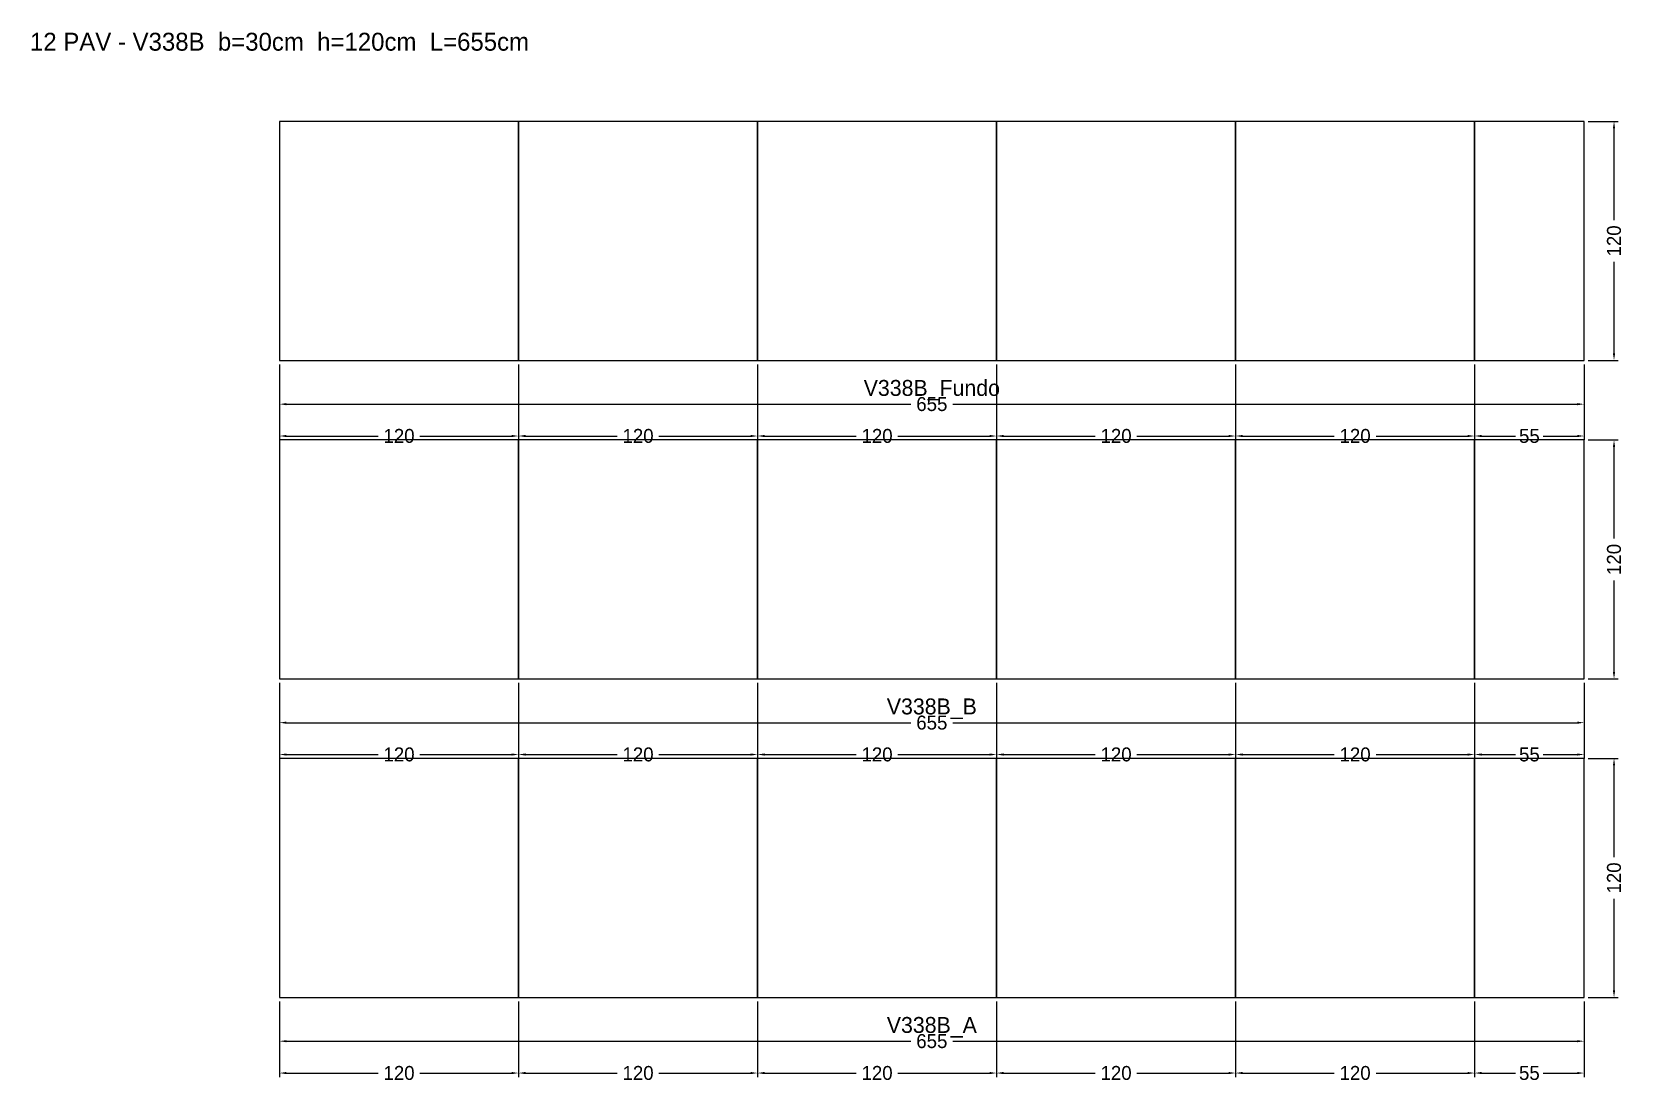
# Model space of a CAD drawing. Header units: metres. Extents: x -124 to 675, y -43 to 485.
import ezdxf

# ---------------------------------------------------------------- set-up
doc = ezdxf.new("R2010")
doc.units = ezdxf.units.M
for name, color, linetype in [('COTA', 3, 'Continuous'), ('NOMENCLATURA', 2, 'Continuous'), ('Paineis', 7, 'Continuous'), ('Texto Secao', 2, 'Continuous')]:
    doc.layers.add(name, color=color, linetype=linetype)
doc.dimstyles.new('COTA_VIG', dxfattribs={"dimtxt": 7, "dimasz": 3.5, "dimexe": 2, "dimexo": 2, "dimgap": 1.5, "dimtad": 1, "dimdec": 1, "dimcen": 2.5, "dimclrd": 3, "dimclre": 3, "dimclrt": 3, "dimazin": 3, "dimtfac": 1, "dimtmove": 0, "dimatfit": 3})

# ---------------------------------------------------------------- blocks, each defined once
blk = doc.blocks.new('_CLOSEDFILLED')
at = {"color": 0, "linetype": 'BYBLOCK'}
blk.add_solid([(-1, 0.16), (0, 0), (-1, -0.16)], dxfattribs=at)
blk = doc.blocks.new('*D1')
at = {"color": 3}
for p, q in [((0, -2), (0, -24)), ((655, -2), (655, -24)), ((3.5, -22), (317, -22)), ((338, -22), (651.5, -22))]:
    blk.add_line(p, q, dxfattribs=at)
at = {"layer": 'Defpoints'}
for p in [(0, 0), (655, 0), (0, -22)]:
    blk.add_point(p, dxfattribs=at)
at = {"layer": 'COTA', "color": 3, "xscale": 3.5, "yscale": 3.5, "rotation": 180}
blk.add_blockref('_CLOSEDFILLED', (0, -22), dxfattribs=at)
at = {"layer": 'COTA', "color": 3, "xscale": 3.5, "yscale": 3.5}
blk.add_blockref('_CLOSEDFILLED', (655, -22), dxfattribs=at)
at = {"layer": 'COTA', "color": 3, "insert": (327.5, -22), "char_height": 7, "attachment_point": 5}
blk.add_mtext('655', dxfattribs=at)
blk = doc.blocks.new('*D2')
at = {"color": 3}
for p, q in [((0, -2), (0, -40)), ((120, -2), (120, -40)), ((3.5, -38), (49.5, -38)), ((70.5, -38), (116.5, -38))]:
    blk.add_line(p, q, dxfattribs=at)
at = {"layer": 'Defpoints'}
for p in [(0, 0), (120, 0), (0, -38)]:
    blk.add_point(p, dxfattribs=at)
at = {"layer": 'COTA', "color": 3, "xscale": 3.5, "yscale": 3.5, "rotation": 180}
blk.add_blockref('_CLOSEDFILLED', (0, -38), dxfattribs=at)
at = {"layer": 'COTA', "color": 3, "xscale": 3.5, "yscale": 3.5}
blk.add_blockref('_CLOSEDFILLED', (120, -38), dxfattribs=at)
at = {"layer": 'COTA', "color": 3, "insert": (60, -38), "char_height": 7, "attachment_point": 5}
blk.add_mtext('120', dxfattribs=at)
blk = doc.blocks.new('*D3')
at = {"color": 3}
for p, q in [((120, -2), (120, -40)), ((240, -2), (240, -40)), ((123.5, -38), (169.5, -38)), ((190.5, -38), (236.5, -38))]:
    blk.add_line(p, q, dxfattribs=at)
at = {"layer": 'Defpoints'}
for p in [(120, 0), (240, 0), (120, -38)]:
    blk.add_point(p, dxfattribs=at)
at = {"layer": 'COTA', "color": 3, "xscale": 3.5, "yscale": 3.5, "rotation": 180}
blk.add_blockref('_CLOSEDFILLED', (120, -38), dxfattribs=at)
at = {"layer": 'COTA', "color": 3, "xscale": 3.5, "yscale": 3.5}
blk.add_blockref('_CLOSEDFILLED', (240, -38), dxfattribs=at)
at = {"layer": 'COTA', "color": 3, "insert": (180, -38), "char_height": 7, "attachment_point": 5}
blk.add_mtext('120', dxfattribs=at)
blk = doc.blocks.new('*D4')
at = {"color": 3}
for p, q in [((240, -2), (240, -40)), ((360, -2), (360, -40)), ((243.5, -38), (289.5, -38)), ((310.5, -38), (356.5, -38))]:
    blk.add_line(p, q, dxfattribs=at)
at = {"layer": 'Defpoints'}
for p in [(240, 0), (360, 0), (240, -38)]:
    blk.add_point(p, dxfattribs=at)
at = {"layer": 'COTA', "color": 3, "xscale": 3.5, "yscale": 3.5, "rotation": 180}
blk.add_blockref('_CLOSEDFILLED', (240, -38), dxfattribs=at)
at = {"layer": 'COTA', "color": 3, "xscale": 3.5, "yscale": 3.5}
blk.add_blockref('_CLOSEDFILLED', (360, -38), dxfattribs=at)
at = {"layer": 'COTA', "color": 3, "insert": (300, -38), "char_height": 7, "attachment_point": 5}
blk.add_mtext('120', dxfattribs=at)
blk = doc.blocks.new('*D5')
at = {"color": 3}
for p, q in [((360, -2), (360, -40)), ((480, -2), (480, -40)), ((363.5, -38), (409.5, -38)), ((430.5, -38), (476.5, -38))]:
    blk.add_line(p, q, dxfattribs=at)
at = {"layer": 'Defpoints'}
for p in [(360, 0), (480, 0), (360, -38)]:
    blk.add_point(p, dxfattribs=at)
at = {"layer": 'COTA', "color": 3, "xscale": 3.5, "yscale": 3.5, "rotation": 180}
blk.add_blockref('_CLOSEDFILLED', (360, -38), dxfattribs=at)
at = {"layer": 'COTA', "color": 3, "xscale": 3.5, "yscale": 3.5}
blk.add_blockref('_CLOSEDFILLED', (480, -38), dxfattribs=at)
at = {"layer": 'COTA', "color": 3, "insert": (420, -38), "char_height": 7, "attachment_point": 5}
blk.add_mtext('120', dxfattribs=at)
blk = doc.blocks.new('*D6')
at = {"color": 3}
for p, q in [((480, -2), (480, -40)), ((600, -2), (600, -40)), ((483.5, -38), (529.5, -38)), ((550.5, -38), (596.5, -38))]:
    blk.add_line(p, q, dxfattribs=at)
at = {"layer": 'Defpoints'}
for p in [(480, 0), (600, 0), (480, -38)]:
    blk.add_point(p, dxfattribs=at)
at = {"layer": 'COTA', "color": 3, "xscale": 3.5, "yscale": 3.5, "rotation": 180}
blk.add_blockref('_CLOSEDFILLED', (480, -38), dxfattribs=at)
at = {"layer": 'COTA', "color": 3, "xscale": 3.5, "yscale": 3.5}
blk.add_blockref('_CLOSEDFILLED', (600, -38), dxfattribs=at)
at = {"layer": 'COTA', "color": 3, "insert": (540, -38), "char_height": 7, "attachment_point": 5}
blk.add_mtext('120', dxfattribs=at)
blk = doc.blocks.new('*D7')
at = {"color": 3}
for p, q in [((600, -2), (600, -40)), ((655, -2), (655, -40)), ((603.5, -38), (620.5, -38)), ((634.5, -38), (651.5, -38))]:
    blk.add_line(p, q, dxfattribs=at)
at = {"layer": 'Defpoints'}
for p in [(600, 0), (655, 0), (600, -38)]:
    blk.add_point(p, dxfattribs=at)
at = {"layer": 'COTA', "color": 3, "xscale": 3.5, "yscale": 3.5, "rotation": 180}
blk.add_blockref('_CLOSEDFILLED', (600, -38), dxfattribs=at)
at = {"layer": 'COTA', "color": 3, "xscale": 3.5, "yscale": 3.5}
blk.add_blockref('_CLOSEDFILLED', (655, -38), dxfattribs=at)
at = {"layer": 'COTA', "color": 3, "insert": (627.5, -38), "char_height": 7, "attachment_point": 5}
blk.add_mtext('55', dxfattribs=at)
blk = doc.blocks.new('*D8')
at = {"color": 3}
for p, q in [((657, 120), (672, 120)), ((670, 70.5), (670, 116.5)), ((670, 3.5), (670, 49.5)), ((657, 0), (672, 0))]:
    blk.add_line(p, q, dxfattribs=at)
at = {"layer": 'Defpoints'}
for p in [(655, 120), (655, 0), (670, 0)]:
    blk.add_point(p, dxfattribs=at)
at = {"layer": 'COTA', "color": 3, "xscale": 3.5, "yscale": 3.5}
for p, rotation in [((670, 120), 90), ((670, 0), 270)]:
    blk.add_blockref('_CLOSEDFILLED', p, dxfattribs=dict(at, rotation=rotation))
at = {"layer": 'COTA', "color": 3, "insert": (670, 60), "char_height": 7, "attachment_point": 5, "rotation": 90}
blk.add_mtext('120', dxfattribs=at)
blk = doc.blocks.new('*D9')
at = {"color": 3}
for p, q in [((0, 158), (0, 136)), ((655, 158), (655, 136)), ((3.5, 138), (317, 138)), ((338, 138), (651.5, 138))]:
    blk.add_line(p, q, dxfattribs=at)
at = {"layer": 'Defpoints'}
for p in [(0, 160), (655, 160), (0, 138)]:
    blk.add_point(p, dxfattribs=at)
at = {"layer": 'COTA', "color": 3, "xscale": 3.5, "yscale": 3.5, "rotation": 180}
blk.add_blockref('_CLOSEDFILLED', (0, 138), dxfattribs=at)
at = {"layer": 'COTA', "color": 3, "xscale": 3.5, "yscale": 3.5}
blk.add_blockref('_CLOSEDFILLED', (655, 138), dxfattribs=at)
at = {"layer": 'COTA', "color": 3, "insert": (327.5, 138), "char_height": 7, "attachment_point": 5}
blk.add_mtext('655', dxfattribs=at)
blk = doc.blocks.new('*D10')
at = {"color": 3}
for p, q in [((0, 158), (0, 120)), ((120, 158), (120, 120)), ((3.5, 122), (49.5, 122)), ((70.5, 122), (116.5, 122))]:
    blk.add_line(p, q, dxfattribs=at)
at = {"layer": 'Defpoints'}
for p in [(0, 160), (120, 160), (0, 122)]:
    blk.add_point(p, dxfattribs=at)
at = {"layer": 'COTA', "color": 3, "xscale": 3.5, "yscale": 3.5, "rotation": 180}
blk.add_blockref('_CLOSEDFILLED', (0, 122), dxfattribs=at)
at = {"layer": 'COTA', "color": 3, "xscale": 3.5, "yscale": 3.5}
blk.add_blockref('_CLOSEDFILLED', (120, 122), dxfattribs=at)
at = {"layer": 'COTA', "color": 3, "insert": (60, 122), "char_height": 7, "attachment_point": 5}
blk.add_mtext('120', dxfattribs=at)
blk = doc.blocks.new('*D11')
at = {"color": 3}
for p, q in [((120, 158), (120, 120)), ((240, 158), (240, 120)), ((123.5, 122), (169.5, 122)), ((190.5, 122), (236.5, 122))]:
    blk.add_line(p, q, dxfattribs=at)
at = {"layer": 'Defpoints'}
for p in [(120, 160), (240, 160), (120, 122)]:
    blk.add_point(p, dxfattribs=at)
at = {"layer": 'COTA', "color": 3, "xscale": 3.5, "yscale": 3.5, "rotation": 180}
blk.add_blockref('_CLOSEDFILLED', (120, 122), dxfattribs=at)
at = {"layer": 'COTA', "color": 3, "xscale": 3.5, "yscale": 3.5}
blk.add_blockref('_CLOSEDFILLED', (240, 122), dxfattribs=at)
at = {"layer": 'COTA', "color": 3, "insert": (180, 122), "char_height": 7, "attachment_point": 5}
blk.add_mtext('120', dxfattribs=at)
blk = doc.blocks.new('*D12')
at = {"color": 3}
for p, q in [((240, 158), (240, 120)), ((360, 158), (360, 120)), ((243.5, 122), (289.5, 122)), ((310.5, 122), (356.5, 122))]:
    blk.add_line(p, q, dxfattribs=at)
at = {"layer": 'Defpoints'}
for p in [(240, 160), (360, 160), (240, 122)]:
    blk.add_point(p, dxfattribs=at)
at = {"layer": 'COTA', "color": 3, "xscale": 3.5, "yscale": 3.5, "rotation": 180}
blk.add_blockref('_CLOSEDFILLED', (240, 122), dxfattribs=at)
at = {"layer": 'COTA', "color": 3, "xscale": 3.5, "yscale": 3.5}
blk.add_blockref('_CLOSEDFILLED', (360, 122), dxfattribs=at)
at = {"layer": 'COTA', "color": 3, "insert": (300, 122), "char_height": 7, "attachment_point": 5}
blk.add_mtext('120', dxfattribs=at)
blk = doc.blocks.new('*D13')
at = {"color": 3}
for p, q in [((360, 158), (360, 120)), ((480, 158), (480, 120)), ((363.5, 122), (409.5, 122)), ((430.5, 122), (476.5, 122))]:
    blk.add_line(p, q, dxfattribs=at)
at = {"layer": 'Defpoints'}
for p in [(360, 160), (480, 160), (360, 122)]:
    blk.add_point(p, dxfattribs=at)
at = {"layer": 'COTA', "color": 3, "xscale": 3.5, "yscale": 3.5, "rotation": 180}
blk.add_blockref('_CLOSEDFILLED', (360, 122), dxfattribs=at)
at = {"layer": 'COTA', "color": 3, "xscale": 3.5, "yscale": 3.5}
blk.add_blockref('_CLOSEDFILLED', (480, 122), dxfattribs=at)
at = {"layer": 'COTA', "color": 3, "insert": (420, 122), "char_height": 7, "attachment_point": 5}
blk.add_mtext('120', dxfattribs=at)
blk = doc.blocks.new('*D14')
at = {"color": 3}
for p, q in [((480, 158), (480, 120)), ((600, 158), (600, 120)), ((483.5, 122), (529.5, 122)), ((550.5, 122), (596.5, 122))]:
    blk.add_line(p, q, dxfattribs=at)
at = {"layer": 'Defpoints'}
for p in [(480, 160), (600, 160), (480, 122)]:
    blk.add_point(p, dxfattribs=at)
at = {"layer": 'COTA', "color": 3, "xscale": 3.5, "yscale": 3.5, "rotation": 180}
blk.add_blockref('_CLOSEDFILLED', (480, 122), dxfattribs=at)
at = {"layer": 'COTA', "color": 3, "xscale": 3.5, "yscale": 3.5}
blk.add_blockref('_CLOSEDFILLED', (600, 122), dxfattribs=at)
at = {"layer": 'COTA', "color": 3, "insert": (540, 122), "char_height": 7, "attachment_point": 5}
blk.add_mtext('120', dxfattribs=at)
blk = doc.blocks.new('*D15')
at = {"color": 3}
for p, q in [((600, 158), (600, 120)), ((655, 158), (655, 120)), ((603.5, 122), (620.5, 122)), ((634.5, 122), (651.5, 122))]:
    blk.add_line(p, q, dxfattribs=at)
at = {"layer": 'Defpoints'}
for p in [(600, 160), (655, 160), (600, 122)]:
    blk.add_point(p, dxfattribs=at)
at = {"layer": 'COTA', "color": 3, "xscale": 3.5, "yscale": 3.5, "rotation": 180}
blk.add_blockref('_CLOSEDFILLED', (600, 122), dxfattribs=at)
at = {"layer": 'COTA', "color": 3, "xscale": 3.5, "yscale": 3.5}
blk.add_blockref('_CLOSEDFILLED', (655, 122), dxfattribs=at)
at = {"layer": 'COTA', "color": 3, "insert": (627.5, 122), "char_height": 7, "attachment_point": 5}
blk.add_mtext('55', dxfattribs=at)
blk = doc.blocks.new('*D16')
at = {"color": 3}
for p, q in [((657, 280), (672, 280)), ((670, 230.5), (670, 276.5)), ((670, 163.5), (670, 209.5)), ((657, 160), (672, 160))]:
    blk.add_line(p, q, dxfattribs=at)
at = {"layer": 'Defpoints'}
for p in [(655, 280), (655, 160), (670, 160)]:
    blk.add_point(p, dxfattribs=at)
at = {"layer": 'COTA', "color": 3, "xscale": 3.5, "yscale": 3.5}
for p, rotation in [((670, 280), 90), ((670, 160), 270)]:
    blk.add_blockref('_CLOSEDFILLED', p, dxfattribs=dict(at, rotation=rotation))
at = {"layer": 'COTA', "color": 3, "insert": (670, 220), "char_height": 7, "attachment_point": 5, "rotation": 90}
blk.add_mtext('120', dxfattribs=at)
blk = doc.blocks.new('*D17')
at = {"color": 3}
for p, q in [((0, 318), (0, 296)), ((655, 318), (655, 296)), ((3.5, 298), (317, 298)), ((338, 298), (651.5, 298))]:
    blk.add_line(p, q, dxfattribs=at)
at = {"layer": 'Defpoints'}
for p in [(0, 320), (655, 320), (0, 298)]:
    blk.add_point(p, dxfattribs=at)
at = {"layer": 'COTA', "color": 3, "xscale": 3.5, "yscale": 3.5, "rotation": 180}
blk.add_blockref('_CLOSEDFILLED', (0, 298), dxfattribs=at)
at = {"layer": 'COTA', "color": 3, "xscale": 3.5, "yscale": 3.5}
blk.add_blockref('_CLOSEDFILLED', (655, 298), dxfattribs=at)
at = {"layer": 'COTA', "color": 3, "insert": (327.5, 298), "char_height": 7, "attachment_point": 5}
blk.add_mtext('655', dxfattribs=at)
blk = doc.blocks.new('*D18')
at = {"color": 3}
for p, q in [((0, 318), (0, 280)), ((120, 318), (120, 280)), ((3.5, 282), (49.5, 282)), ((70.5, 282), (116.5, 282))]:
    blk.add_line(p, q, dxfattribs=at)
at = {"layer": 'Defpoints'}
for p in [(0, 320), (120, 320), (0, 282)]:
    blk.add_point(p, dxfattribs=at)
at = {"layer": 'COTA', "color": 3, "xscale": 3.5, "yscale": 3.5, "rotation": 180}
blk.add_blockref('_CLOSEDFILLED', (0, 282), dxfattribs=at)
at = {"layer": 'COTA', "color": 3, "xscale": 3.5, "yscale": 3.5}
blk.add_blockref('_CLOSEDFILLED', (120, 282), dxfattribs=at)
at = {"layer": 'COTA', "color": 3, "insert": (60, 282), "char_height": 7, "attachment_point": 5}
blk.add_mtext('120', dxfattribs=at)
blk = doc.blocks.new('*D19')
at = {"color": 3}
for p, q in [((120, 318), (120, 280)), ((240, 318), (240, 280)), ((123.5, 282), (169.5, 282)), ((190.5, 282), (236.5, 282))]:
    blk.add_line(p, q, dxfattribs=at)
at = {"layer": 'Defpoints'}
for p in [(120, 320), (240, 320), (120, 282)]:
    blk.add_point(p, dxfattribs=at)
at = {"layer": 'COTA', "color": 3, "xscale": 3.5, "yscale": 3.5, "rotation": 180}
blk.add_blockref('_CLOSEDFILLED', (120, 282), dxfattribs=at)
at = {"layer": 'COTA', "color": 3, "xscale": 3.5, "yscale": 3.5}
blk.add_blockref('_CLOSEDFILLED', (240, 282), dxfattribs=at)
at = {"layer": 'COTA', "color": 3, "insert": (180, 282), "char_height": 7, "attachment_point": 5}
blk.add_mtext('120', dxfattribs=at)
blk = doc.blocks.new('*D20')
at = {"color": 3}
for p, q in [((240, 318), (240, 280)), ((360, 318), (360, 280)), ((243.5, 282), (289.5, 282)), ((310.5, 282), (356.5, 282))]:
    blk.add_line(p, q, dxfattribs=at)
at = {"layer": 'Defpoints'}
for p in [(240, 320), (360, 320), (240, 282)]:
    blk.add_point(p, dxfattribs=at)
at = {"layer": 'COTA', "color": 3, "xscale": 3.5, "yscale": 3.5, "rotation": 180}
blk.add_blockref('_CLOSEDFILLED', (240, 282), dxfattribs=at)
at = {"layer": 'COTA', "color": 3, "xscale": 3.5, "yscale": 3.5}
blk.add_blockref('_CLOSEDFILLED', (360, 282), dxfattribs=at)
at = {"layer": 'COTA', "color": 3, "insert": (300, 282), "char_height": 7, "attachment_point": 5}
blk.add_mtext('120', dxfattribs=at)
blk = doc.blocks.new('*D21')
at = {"color": 3}
for p, q in [((360, 318), (360, 280)), ((480, 318), (480, 280)), ((363.5, 282), (409.5, 282)), ((430.5, 282), (476.5, 282))]:
    blk.add_line(p, q, dxfattribs=at)
at = {"layer": 'Defpoints'}
for p in [(360, 320), (480, 320), (360, 282)]:
    blk.add_point(p, dxfattribs=at)
at = {"layer": 'COTA', "color": 3, "xscale": 3.5, "yscale": 3.5, "rotation": 180}
blk.add_blockref('_CLOSEDFILLED', (360, 282), dxfattribs=at)
at = {"layer": 'COTA', "color": 3, "xscale": 3.5, "yscale": 3.5}
blk.add_blockref('_CLOSEDFILLED', (480, 282), dxfattribs=at)
at = {"layer": 'COTA', "color": 3, "insert": (420, 282), "char_height": 7, "attachment_point": 5}
blk.add_mtext('120', dxfattribs=at)
blk = doc.blocks.new('*D22')
at = {"color": 3}
for p, q in [((480, 318), (480, 280)), ((600, 318), (600, 280)), ((483.5, 282), (529.5, 282)), ((550.5, 282), (596.5, 282))]:
    blk.add_line(p, q, dxfattribs=at)
at = {"layer": 'Defpoints'}
for p in [(480, 320), (600, 320), (480, 282)]:
    blk.add_point(p, dxfattribs=at)
at = {"layer": 'COTA', "color": 3, "xscale": 3.5, "yscale": 3.5, "rotation": 180}
blk.add_blockref('_CLOSEDFILLED', (480, 282), dxfattribs=at)
at = {"layer": 'COTA', "color": 3, "xscale": 3.5, "yscale": 3.5}
blk.add_blockref('_CLOSEDFILLED', (600, 282), dxfattribs=at)
at = {"layer": 'COTA', "color": 3, "insert": (540, 282), "char_height": 7, "attachment_point": 5}
blk.add_mtext('120', dxfattribs=at)
blk = doc.blocks.new('*D23')
at = {"color": 3}
for p, q in [((600, 318), (600, 280)), ((655, 318), (655, 280)), ((603.5, 282), (620.5, 282)), ((634.5, 282), (651.5, 282))]:
    blk.add_line(p, q, dxfattribs=at)
at = {"layer": 'Defpoints'}
for p in [(600, 320), (655, 320), (600, 282)]:
    blk.add_point(p, dxfattribs=at)
at = {"layer": 'COTA', "color": 3, "xscale": 3.5, "yscale": 3.5, "rotation": 180}
blk.add_blockref('_CLOSEDFILLED', (600, 282), dxfattribs=at)
at = {"layer": 'COTA', "color": 3, "xscale": 3.5, "yscale": 3.5}
blk.add_blockref('_CLOSEDFILLED', (655, 282), dxfattribs=at)
at = {"layer": 'COTA', "color": 3, "insert": (627.5, 282), "char_height": 7, "attachment_point": 5}
blk.add_mtext('55', dxfattribs=at)
blk = doc.blocks.new('*D24')
at = {"color": 3}
for p, q in [((657, 440), (672, 440)), ((670, 390.5), (670, 436.5)), ((670, 323.5), (670, 369.5)), ((657, 320), (672, 320))]:
    blk.add_line(p, q, dxfattribs=at)
at = {"layer": 'Defpoints'}
for p in [(655, 440), (655, 320), (670, 320)]:
    blk.add_point(p, dxfattribs=at)
at = {"layer": 'COTA', "color": 3, "xscale": 3.5, "yscale": 3.5}
for p, rotation in [((670, 440), 90), ((670, 320), 270)]:
    blk.add_blockref('_CLOSEDFILLED', p, dxfattribs=dict(at, rotation=rotation))
at = {"layer": 'COTA', "color": 3, "insert": (670, 380), "char_height": 7, "attachment_point": 5, "rotation": 90}
blk.add_mtext('120', dxfattribs=at)

msp = doc.modelspace()

# ---------------------------------------------------------------- linework, layer by layer
at = {"layer": 'Paineis'}
for points in [[(0, 320), (120, 320), (120, 440), (0, 440)], [(120, 320), (240, 320), (240, 440), (120, 440)], [(240, 320), (360, 320), (360, 440), (240, 440)], [(360, 320), (480, 320), (480, 440), (360, 440)], [(480, 320), (600, 320), (600, 440), (480, 440)], [(600, 320), (655, 320), (655, 440), (600, 440)], [(0, 160), (120, 160), (120, 280), (0, 280)], [(120, 160), (240, 160), (240, 280), (120, 280)], [(240, 160), (360, 160), (360, 280), (240, 280)], [(360, 160), (480, 160), (480, 280), (360, 280)], [(480, 160), (600, 160), (600, 280), (480, 280)], [(600, 160), (655, 160), (655, 280), (600, 280)], [(0, 0), (120, 0), (120, 120), (0, 120)], [(120, 0), (240, 0), (240, 120), (120, 120)], [(240, 0), (360, 0), (360, 120), (240, 120)], [(360, 0), (480, 0), (480, 120), (360, 120)], [(480, 0), (600, 0), (600, 120), (480, 120)], [(600, 0), (655, 0), (655, 120), (600, 120)]]:
    msp.add_lwpolyline(points, close=True, dxfattribs=at)

# ---------------------------------------------------------------- texts
at = {"layer": 'NOMENCLATURA', "insert": (0, 480), "char_height": 9, "width": 675, "attachment_point": 5}
msp.add_mtext('12 PAV - V338B  b=30cm  h=120cm  L=655cm', dxfattribs=at)
at = {"layer": 'Texto Secao', "char_height": 8, "width": 675, "attachment_point": 5}
for s, insert in [('V338B_Fundo', (327.5, 305)), ('V338B_B', (327.5, 145)), ('V338B_A', (327.5, -15))]:
    msp.add_mtext(s, dxfattribs=dict(at, insert=insert))

# ---------------------------------------------------------------- dimensions: what is measured, and where the dimension line sits
at = {"layer": 'COTA'}
for base, p1, p2, picture, middle in [((670, 320), (655, 320), (655, 440), '*D24', (670, 380)), ((670, 160), (655, 160), (655, 280), '*D16', (670, 220)), ((670, 0), (655, 0), (655, 120), '*D8', (670, 60))]:
    dim = msp.add_linear_dim(base=base, p1=p1, p2=p2, angle=90, dimstyle='COTA_VIG', dxfattribs=at)
    dim.commit()
    dim.dimension.update_dxf_attribs({"geometry": picture, "text_midpoint": middle})
for base, p1, p2, picture, middle in [((0, 298), (0, 320), (655, 320), '*D17', (327.5, 298)), ((0, 282), (0, 320), (120, 320), '*D18', (60, 282)), ((120, 282), (120, 320), (240, 320), '*D19', (180, 282)), ((240, 282), (240, 320), (360, 320), '*D20', (300, 282)), ((360, 282), (360, 320), (480, 320), '*D21', (420, 282)), ((480, 282), (480, 320), (600, 320), '*D22', (540, 282)), ((600, 282), (600, 320), (655, 320), '*D23', (627.5, 282)), ((0, 138), (0, 160), (655, 160), '*D9', (327.5, 138)), ((0, 122), (0, 160), (120, 160), '*D10', (60, 122)), ((120, 122), (120, 160), (240, 160), '*D11', (180, 122)), ((240, 122), (240, 160), (360, 160), '*D12', (300, 122)), ((360, 122), (360, 160), (480, 160), '*D13', (420, 122)), ((480, 122), (480, 160), (600, 160), '*D14', (540, 122)), ((600, 122), (600, 160), (655, 160), '*D15', (627.5, 122)), ((0, -22), (0, 0), (655, 0), '*D1', (327.5, -22)), ((0, -38), (0, 0), (120, 0), '*D2', (60, -38)), ((120, -38), (120, 0), (240, 0), '*D3', (180, -38)), ((240, -38), (240, 0), (360, 0), '*D4', (300, -38)), ((360, -38), (360, 0), (480, 0), '*D5', (420, -38)), ((480, -38), (480, 0), (600, 0), '*D6', (540, -38)), ((600, -38), (600, 0), (655, 0), '*D7', (627.5, -38))]:
    dim = msp.add_linear_dim(base=base, p1=p1, p2=p2, dimstyle='COTA_VIG', dxfattribs=at)
    dim.commit()
    dim.dimension.update_dxf_attribs({"geometry": picture, "text_midpoint": middle})

doc.saveas('drawing.dxf')
